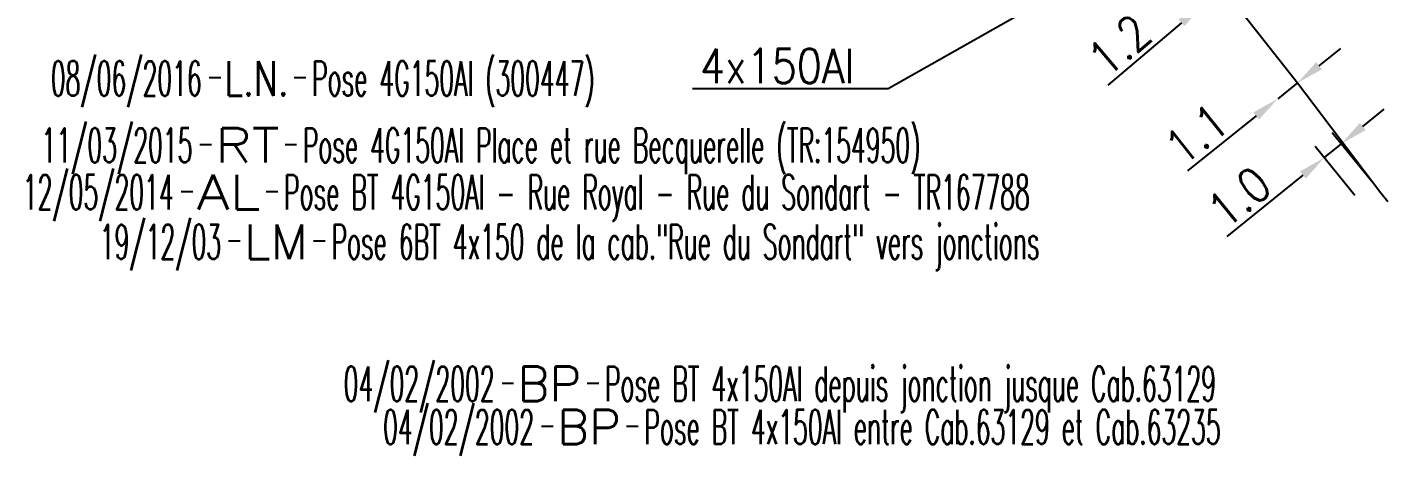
# Model space of a CAD drawing. Header units: millimetres. Extents: x 80000 to 81010, y 144000 to 145002.
# Drawn here: x 80940.9 to 81000, y 144755.7 to 144774.3 of the extents above; entities that cross this region are included whole.
import ezdxf
from ezdxf.enums import TextEntityAlignment as Align

# ---------------------------------------------------------------- set-up
doc = ezdxf.new("R2010")
doc.units = ezdxf.units.MM
doc.header["$PDMODE"] = 34
doc.linetypes.add('B_ST_AL', pattern=[2000, 1000, 1000])
doc.layers.get('0').update_dxf_attribs({"linetype": 'CONTINUOUS'})
doc.layers.get('Defpoints').update_dxf_attribs({"linetype": 'CONTINUOUS'})
for name, color, linetype in [('B_100', 3, 'CONTINUOUS'), ('B_110', 1, 'CONTINUOUS'), ('B_910', 7, 'CONTINUOUS')]:
    doc.layers.add(name, color=color, linetype=linetype)
doc.styles.get("Standard").update_dxf_attribs({"font": 'romans.shx', "width": 0.85})
doc.dimstyles.get("Standard").update_dxf_attribs({"dimtxt": 1.5, "dimasz": 1.2, "dimexe": 0.625, "dimexo": 0.625, "dimgap": 0.25, "dimtad": 1, "dimdec": 1, "dimzin": 0, "dimdsep": 46, "dimtxsty": 'Standard', "dimcen": -0.5, "dimadec": 0, "dimazin": 0, "dimtfac": 1, "dimtdec": 1, "dimtmove": 0, "dimatfit": 3, "dimfxl": 0, "dimtolj": 1, "dimtzin": 0, "dimarcsym": 0})

# ---------------------------------------------------------------- blocks, each defined once
blk = doc.blocks.new('GIS_MODF')
at = {"color": 0, "linetype": 'Continuous', "flags": 128}
for points in [[(-2.176, -0.014), (-1.676, -0.014)], [(1.519, -0.014), (2.019, -0.014)]]:
    blk.add_lwpolyline(points, dxfattribs=at)
at = {"color": 0, "linetype": 'Continuous', "width": 0.5}
blk.add_attdef('DATE', text='', height=1.5, dxfattribs=at).set_placement((-2.502, -0.798), align=Align.RIGHT)
at = {"color": 0, "linetype": 'Continuous', "width": 1.771291}
blk.add_attdef('USER', text='', height=1.5, dxfattribs=at).set_placement((-1.507, -0.798), (1.276, -0.798), align=Align.FIT)
at = {"color": 0, "linetype": 'Continuous', "width": 0.5}
blk.add_attdef('DESC', (2.289, -0.798), '', height=1.5, dxfattribs=at)
blk = doc.blocks.new('*D19')
at = {"layer": 'B_100', "color": 0, "linetype": 'Continuous', "lineweight": -2, "transparency": 16777216}
for p, q in [((80998.912, 144769.984), (80999.844, 144770.74)), ((80997.98, 144769.228), (80997.242, 144768.63)), ((80999.308, 144767.59), (80997.586, 144769.714)), ((80998.57, 144766.991), (80996.849, 144769.115)), ((80996.31, 144767.874), (80993.009, 144765.197))]:
    blk.add_line(p, q, dxfattribs=at)
at = {"layer": 'B_100', "color": 0, "linetype": 'Continuous', "transparency": 16777216}
for points in [[(80998.786, 144770.139), (80999.038, 144769.828), (80997.98, 144769.228)], [(80996.184, 144768.029), (80996.436, 144767.719), (80997.242, 144768.63)]]:
    blk.add_solid(points, dxfattribs=at)
at = {"layer": 'Defpoints', "color": 0, "linetype": 'Continuous', "transparency": 16777216}
for p in [(80997.242, 144768.63), (80999.702, 144767.104), (80998.964, 144766.506)]:
    blk.add_point(p, dxfattribs=at)
at = {"layer": 'B_100', "color": 0, "linetype": 'Continuous', "transparency": 16777216, "insert": (80993.54, 144766.915), "char_height": 1.5, "attachment_point": 5, "rotation": 39.03462}
blk.add_mtext('\\A1;1.0', dxfattribs=at)
blk = doc.blocks.new('*D20')
at = {"layer": 'B_100', "color": 0, "linetype": 'Continuous', "lineweight": -2, "transparency": 16777216}
for p, q in [((80997.016, 144772.626), (80997.953, 144773.375)), ((80996.078, 144771.877), (80995.219, 144771.19)), ((80994.282, 144770.441), (80991.293, 144768.053))]:
    blk.add_line(p, q, dxfattribs=at)
at = {"layer": 'B_100', "color": 0, "linetype": 'Continuous', "transparency": 16777216}
for points in [[(80996.891, 144772.782), (80997.141, 144772.469), (80996.078, 144771.877)], [(80994.157, 144770.597), (80994.406, 144770.285), (80995.219, 144771.19)]]:
    blk.add_solid(points, dxfattribs=at)
at = {"layer": 'Defpoints', "color": 0, "linetype": 'Continuous', "transparency": 16777216}
for p in [(80996.078, 144771.877), (80995.219, 144771.19), (80995.219, 144771.19)]:
    blk.add_point(p, dxfattribs=at)
at = {"layer": 'B_100', "color": 0, "linetype": 'Continuous', "transparency": 16777216, "insert": (80991.695, 144769.654), "char_height": 1.5, "attachment_point": 5, "rotation": 38.6257}
blk.add_mtext('\\A1;1.1', dxfattribs=at)
blk = doc.blocks.new('*D21')
at = {"layer": 'B_100', "color": 0, "linetype": 'Continuous', "lineweight": -2, "transparency": 16777216}
for p, q in [((80993.745, 144776.792), (80994.66, 144777.568)), ((80992.83, 144776.016), (80991.953, 144775.272)), ((80991.038, 144774.495), (80987.844, 144771.785))]:
    blk.add_line(p, q, dxfattribs=at)
at = {"layer": 'B_100', "color": 0, "linetype": 'Continuous', "transparency": 16777216}
for points in [[(80993.616, 144776.944), (80993.875, 144776.639), (80992.83, 144776.016)], [(80990.909, 144774.648), (80991.168, 144774.343), (80991.953, 144775.272)]]:
    blk.add_solid(points, dxfattribs=at)
at = {"layer": 'Defpoints', "color": 0, "linetype": 'Continuous', "transparency": 16777216}
for p in [(80992.83, 144776.016), (80991.953, 144775.272), (80991.953, 144775.272)]:
    blk.add_point(p, dxfattribs=at)
at = {"layer": 'B_100', "color": 0, "linetype": 'Continuous', "transparency": 16777216, "insert": (80988.337, 144773.515), "char_height": 1.5, "attachment_point": 5, "rotation": 40.3093}
blk.add_mtext('\\A1;1.2', dxfattribs=at)

msp = doc.modelspace()

# ---------------------------------------------------------------- linework, layer by layer
at = {"layer": 'B_100', "linetype": 'B_ST_AL'}
msp.add_lwpolyline([(80980.075, 144785.601), (80982.364, 144787.265, -0.307), (80983.59, 144787.278), (80983.59, 144787.278), (80983.59, 144787.278), (80989.04, 144780.659), (80989.586, 144780.071), (80992.83, 144776.016), (80996.078, 144771.877), (80999.702, 144767.104), (81000, 144766.719)], format="xyb", dxfattribs=at)

# ---------------------------------------------------------------- block references
at = {"layer": 'B_100', "linetype": 'Continuous'}
ref = msp.add_blockref('GIS_MODF', (80949.757, 144767.174), dxfattribs=at)
ref.add_attrib('DATE', '12/05/2014', dxfattribs={"layer": '0', "color": 0, "linetype": 'Continuous', "height": 1.5, "width": 0.5}).set_placement((80947.255, 144766.376), align=Align.RIGHT)
ref.add_attrib('USER', 'AL', dxfattribs={"layer": '0', "color": 0, "linetype": 'Continuous', "height": 1.5, "width": 1.14613}).set_placement((80948.249, 144766.376), (80951.033, 144766.376), align=Align.FIT)
ref.add_attrib('DESC', 'Pose BT 4G150Al - Rue Royal - Rue du Sondart - TR167788', (80952.045, 144766.376), dxfattribs={"layer": '0', "color": 0, "linetype": 'Continuous', "height": 1.5, "width": 0.5})
ref = msp.add_blockref('GIS_MODF', (80951.816, 144765.022), dxfattribs=at)
ref.add_attrib('DATE', '19/12/03', dxfattribs={"layer": '0', "color": 0, "linetype": 'B_ST_AL', "height": 1.5, "width": 0.5}).set_placement((80949.314, 144764.224), align=Align.RIGHT)
ref.add_attrib('USER', 'LM', dxfattribs={"layer": '0', "color": 0, "linetype": 'B_ST_AL', "height": 1.5, "width": 1.0532}).set_placement((80950.309, 144764.224), (80953.092, 144764.224), align=Align.FIT)
ref.add_attrib('DESC', 'Pose 6BT 4x150 de la cab."Rue du Sondart" vers jonctions', (80954.105, 144764.224), dxfattribs={"layer": '0', "color": 0, "linetype": 'B_ST_AL', "height": 1.5, "width": 0.5})
ref = msp.add_blockref('GIS_MODF', (80963.698, 144758.847), dxfattribs=at)
ref.add_attrib('DATE', '04/02/2002', dxfattribs={"layer": '0', "color": 0, "linetype": 'B_ST_AL', "height": 1.5, "width": 0.5}).set_placement((80961.196, 144758.049), align=Align.RIGHT)
ref.add_attrib('USER', 'BP', dxfattribs={"layer": '0', "color": 0, "linetype": 'B_ST_AL', "height": 1.5, "width": 0.99919}).set_placement((80962.191, 144758.049), (80964.974, 144758.049), align=Align.FIT)
ref.add_attrib('DESC', 'Pose BT 4x150Al depuis jonction jusque Cab.63129', (80965.987, 144758.049), dxfattribs={"layer": '0', "color": 0, "linetype": 'B_ST_AL', "height": 1.5, "width": 0.5})
ref = msp.add_blockref('GIS_MODF', (80965.411, 144756.969), dxfattribs=at)
ref.add_attrib('DATE', '04/02/2002', dxfattribs={"layer": '0', "color": 0, "linetype": 'B_ST_AL', "height": 1.5, "width": 0.5}).set_placement((80962.909, 144756.171), align=Align.RIGHT)
ref.add_attrib('USER', 'BP', dxfattribs={"layer": '0', "color": 0, "linetype": 'B_ST_AL', "height": 1.5, "width": 0.99919}).set_placement((80963.904, 144756.171), (80966.688, 144756.171), align=Align.FIT)
ref.add_attrib('DESC', 'Pose BT 4x150Al entre Cab.63129 et Cab.63235', (80967.7, 144756.171), dxfattribs={"layer": '0', "color": 0, "linetype": 'B_ST_AL', "height": 1.5, "width": 0.5})
at = {"layer": 'B_110'}
ref = msp.add_blockref('GIS_MODF', (80950.571, 144769.215), dxfattribs=at)
ref.add_attrib('DATE', '11/03/2015', dxfattribs={"layer": '0', "color": 0, "linetype": 'Continuous', "height": 1.5, "width": 0.5}).set_placement((80948.069, 144768.417), align=Align.RIGHT)
ref.add_attrib('USER', 'RT', dxfattribs={"layer": '0', "color": 0, "linetype": 'Continuous', "height": 1.5, "width": 1.082456}).set_placement((80949.064, 144768.417), (80951.848, 144768.417), align=Align.FIT)
ref.add_attrib('DESC', 'Pose 4G150Al Place et rue Becquerelle (TR:154950)', (80952.86, 144768.417), dxfattribs={"layer": '0', "color": 0, "linetype": 'Continuous', "height": 1.5, "width": 0.5})
at = {"layer": 'B_910', "linetype": 'Continuous'}
ref = msp.add_blockref('GIS_MODF', (80950.975, 144772.121), dxfattribs=at)
ref.add_attrib('DATE', '08/06/2016', dxfattribs={"layer": '0', "color": 0, "linetype": 'B_ST_AL', "height": 1.5, "width": 0.5}).set_placement((80948.473, 144771.322), align=Align.RIGHT)
ref.add_attrib('USER', 'L.N.', dxfattribs={"layer": '0', "color": 0, "linetype": 'B_ST_AL', "height": 1.5, "width": 0.708517}).set_placement((80949.468, 144771.322), (80952.251, 144771.322), align=Align.FIT)
ref.add_attrib('DESC', 'Pose 4G150Al (300447)', (80953.264, 144771.322), dxfattribs={"layer": '0', "color": 0, "linetype": 'B_ST_AL', "height": 1.5, "width": 0.5})

# ---------------------------------------------------------------- texts
at = {"layer": 'B_100', "linetype": 'Continuous', "insert": (80976.84, 144771.866), "char_height": 1.5, "attachment_point": 9}
msp.add_mtext('4x150Al', dxfattribs=at)

# ---------------------------------------------------------------- dimensions: what is measured, and where the dimension line sits
at = {"layer": 'B_100', "linetype": 'Continuous'}
for p1, p2, picture, middle in [((80992.8302818, 144776.0156716), (80991.953334, 144775.271721), '*D21', (80988.3365087, 144773.5147868)), ((80996.078, 144771.877), (80995.219, 144771.19), '*D20', (80991.695, 144769.654))]:
    dim = msp.add_aligned_dim(p1=p1, p2=p2, distance=0, dimstyle='Standard', dxfattribs=at)
    dim.commit()
    dim.dimension.update_dxf_attribs({"geometry": picture, "text_midpoint": middle})
dim = msp.add_linear_dim(base=(80997.242, 144768.63), p1=(80999.702, 144767.104), p2=(80998.964, 144766.506), angle=219.03462, dimstyle='Standard', dxfattribs=at)
dim.commit()
dim.dimension.update_dxf_attribs({"geometry": '*D19', "text_midpoint": (80994.17, 144766.139), "dimtype": 161})

# ---------------------------------------------------------------- leaders
at = {"layer": 'B_100', "linetype": 'Continuous', "annotation_type": 0, "has_hookline": 1, "hookline_direction": 1, "text_width": 7.043}
msp.add_leader([(80990.715, 144778.66), (80978.29, 144771.616), (80977.09, 144771.616)], dimstyle='Standard', override={"dimfxl": 1.25}, dxfattribs=at)

doc.saveas('drawing.dxf')
